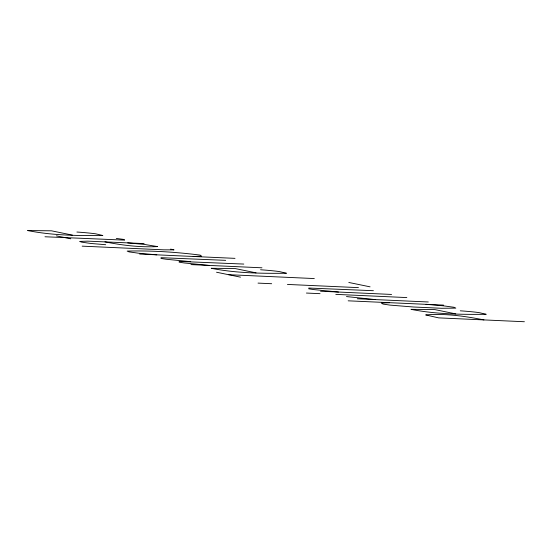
<?xml version="1.0" encoding="UTF-8"?>
<svg xmlns="http://www.w3.org/2000/svg" width="552" height="552" viewBox="0 0 552 552"><rect width="100%" height="100%" fill="white"/><g stroke="black" fill="none" stroke-linecap="round" stroke-linejoin="round"><path stroke-width="0.83" d="M389.629 302.682L381.363 303.103L383.047 304.083L389.974 305.104L413.434 307.002L441.614 308.285L455.842 308.119L454.041 307.278L443.221 305.808L426.02 304.325M193.179 256.473L201.59 256.149L200.128 255.093C175.971 252.05 151.476 250.47 127.146 251.091L129.051 251.884L138.704 253.23L156.782 254.831M243.798 264.07L179.165 261.413L179.165 262.179L184.106 262.945L208.897 265.408M144.134 243.584L87.678 241.148L79.612 241.424L81.772 242.169L91.108 243.494L105.694 244.715M44.974 236.76L124.579 240.127L124.159 239.478L116.299 238.429M82.165 246.151L163.799 249.828L174.039 249.87L170.616 249.118M139.649 254.058L235.007 258.357M225.671 260.344L161.039 257.687L160.998 258.446L165.973 259.219L190.73 261.676M190.937 264.601L261.965 267.803M228.535 274.696L314.316 278.56M258.032 283.107L271.667 283.721M287.426 284.432L358.455 287.633M373.407 290.704L308.775 288.047L308.768 288.82L313.708 289.579L338.507 292.049M320.539 291.235L391.575 294.437M306.415 293.05L320.05 293.664M335.802 294.375L406.838 297.576M357.268 298.784L428.304 301.985M348.174 300.819L443.525 305.111M524.4 321.733L438.626 317.869L425.702 314.93C444.981 313.274 464.922 316.13 483.952 319.912M375.236 299.591L346.477 296.569M127.691 242.88L144.638 244.46L157.513 246.585C139.966 247.496 122.178 245.281 104.935 241.859M348.795 282.465L370.068 286.84M72.422 235.117L51.508 230.819L27.6 230.55C52.081 235.435 77.825 235.794 102.824 235.511L95.731 233.827A23.315 1.345 4 0 0 76.907 232.033M256.059 272.854L235.145 268.555L211.237 268.286C235.725 273.171 261.462 273.537 286.46 273.247L279.367 271.57A23.315 1.345 4 0 0 260.544 269.769M455.786 313.902L434.872 309.603L410.971 309.334C435.452 314.219 461.189 314.585 486.188 314.295L479.095 312.618A23.315 1.345 4 0 0 460.271 310.817M56.428 235.849L70.787 238.802M216.529 272.226L240.506 277.152"/></g></svg>
